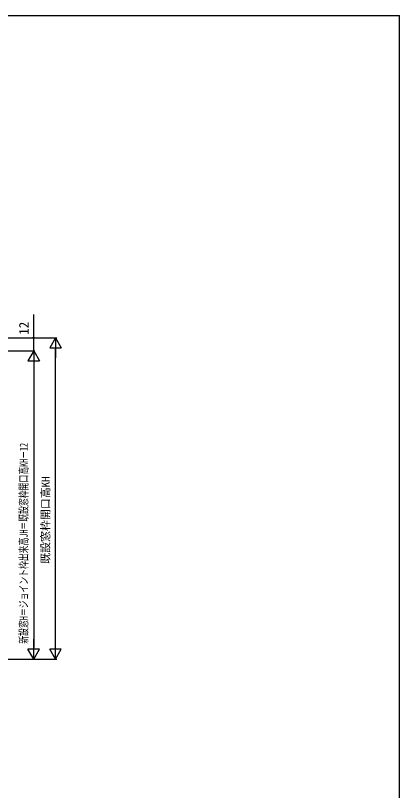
# Model space of a CAD drawing. Units: millimetres, scale not verified. Extents: x -525 to 525, y -783 to 778.
# Drawn here: x 174 to 525, y 38 to 747 of the extents above; entities that cross this region are included whole.
import ezdxf
from ezdxf.enums import TextEntityAlignment as Align

# ---------------------------------------------------------------- set-up
doc = ezdxf.new("R2010")
doc.units = ezdxf.units.MM
doc.header["$LTSCALE"] = 4
doc.layers.add('0-6_YKK_D', color=6, linetype='Continuous')
doc.layers.add('0-7_YKK_ZWAK', color=7, linetype='Continuous')
doc.styles.add('ＭＳ ゴシック', font='')
doc.styles.get('ＭＳ ゴシック').set_extended_font_data('MS Gothic')

msp = doc.modelspace()

# ---------------------------------------------------------------- linework, layer by layer
at = {"layer": '0-6_YKK_D'}
for p, q in [((44, 452.2), (191.325, 452.2)), ((103, 452.2), (211.325, 452.2)), ((210.325, 452.2), (205.075, 443.107)), ((210.325, 452.2), (215.575, 443.107)), ((210.325, 452.2), (210.325, 434.013)), ((43.7, 440.2), (191.325, 440.2)), ((43.7, 440.2), (191.325, 440.2)), ((190.325, 440.2), (185.075, 431.107)), ((190.325, 440.2), (195.575, 431.107)), ((190.325, 440.2), (190.325, 422.013)), ((205.075, 443.107), (215.575, 443.107)), ((210.325, 168.65), (210.325, 441.7)), ((185.075, 431.107), (195.575, 431.107)), ((190.325, 429.7), (190.325, 168.65)), ((190.325, 158.15), (190.325, 176.336)), ((210.325, 158.15), (210.325, 176.336)), ((190.325, 158.15), (185.075, 167.243)), ((195.575, 167.243), (185.075, 167.243)), ((190.325, 158.15), (195.575, 167.243)), ((210.325, 158.15), (205.075, 167.243)), ((215.575, 167.243), (205.075, 167.243)), ((210.325, 158.15), (215.575, 167.243)), ((62.5, 158.15), (191.325, 158.15)), ((62.5, 158.15), (211.325, 158.15))]:
    msp.add_line(p, q, dxfattribs=at)
msp.add_lwpolyline([(190.325, 440.2), (190.325, 452.2), (190.325, 473.477)], dxfattribs=at)
msp.add_circle((190.325, 452.2), 0.637, dxfattribs=at)
at = {"layer": '0-7_YKK_ZWAK'}
msp.add_line((-525, 747.2), (525, 747.2), dxfattribs=at)
msp.add_lwpolyline([(-525, -782.8), (525, -782.8), (525, 747.2)], dxfattribs=at)

# ---------------------------------------------------------------- texts
at = {"layer": '0-6_YKK_D', "style": 'ＭＳ ゴシック'}
for s, height, p in [('12', 8.798, (188.325, 454.909)), ('既設窓枠開口高KH', 7.331, (207.019, 245.345))]:
    msp.add_text(s, height=height, rotation=90, dxfattribs=at).set_placement(p, align=Align.BOTTOM_LEFT)
at = {"layer": '0-6_YKK_D', "style": 'ＭＳ ゴシック', "width": 0.7}
msp.add_text('新設窓H＝ジョイント枠出来高JH＝既設窓枠開口高KH－12', height=7.331, rotation=90, dxfattribs=at).set_placement((187.019, 172.26), align=Align.BOTTOM_LEFT)

doc.saveas('drawing.dxf')
